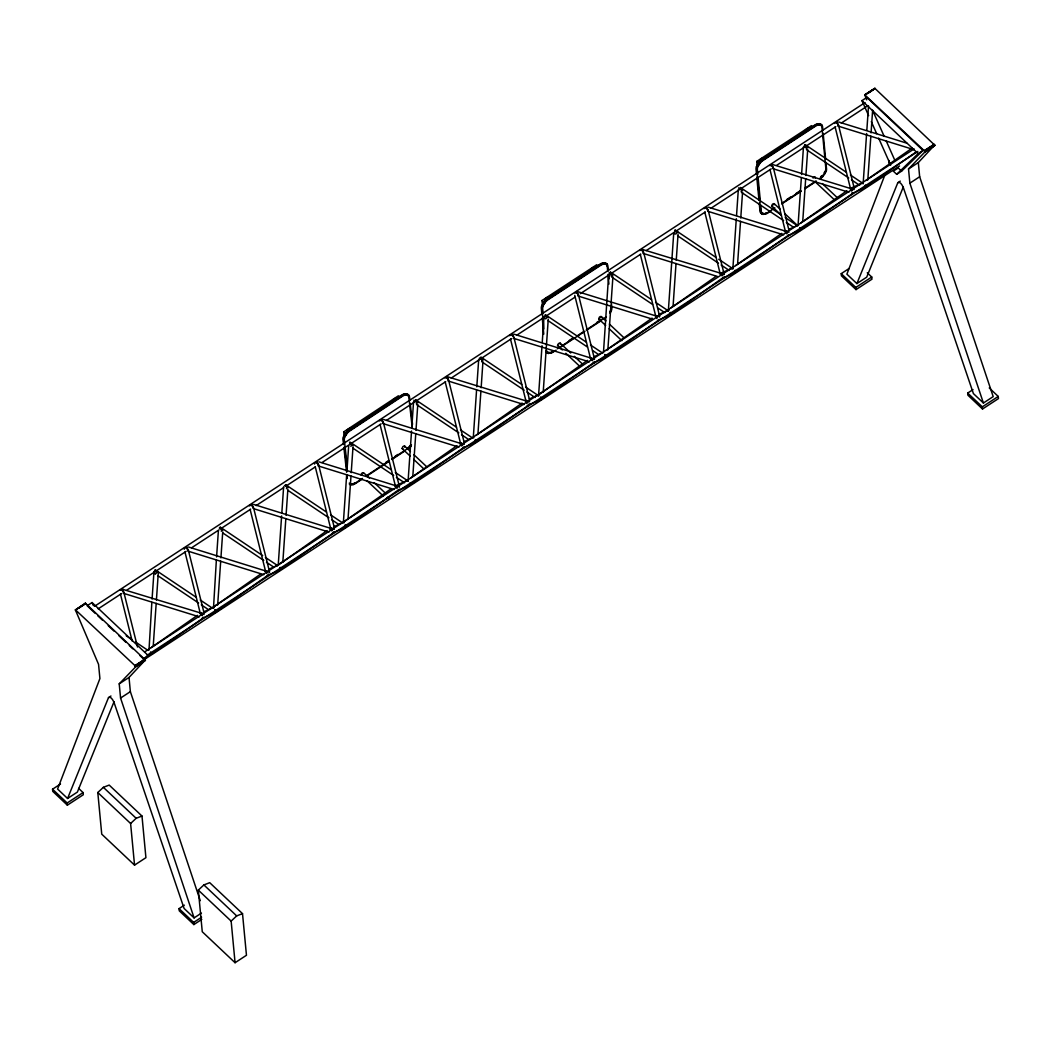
<?xml version="1.0" encoding="UTF-8"?>
<svg xmlns="http://www.w3.org/2000/svg" width="1051" height="1051" viewBox="0 0 1051 1051"><rect width="100%" height="100%" fill="white"/><g stroke="black" fill="none" stroke-linecap="round" stroke-linejoin="round"><path stroke-width="1.5" d="M114.033 701.74L77.38 792.073L67.579 798.471L57.595 789.051L99.911 678.552L98.558 664.363L75.422 610L85.328 603.169L145.327 659.975L129.023 677.448L119.223 683.859L120.563 698.048L194.093 917.904L201.45 913.096M918.324 162.563L919.664 176.752L993.195 396.608L983.408 403.019L909.864 183.163L908.524 168.961L918.324 162.563L934.628 145.077L874.866 88.35L864.71 94.813L866.733 99.871M266.048 571.31L266.836 572.164M447.135 376.639L526.328 400.996L527.05 402.047M461.113 443.785L461.809 446.044M526.774 400.851L526.091 400.313L526.341 401.955M527.208 405.502L540.608 399.735L540.608 397.252L542.093 398.763L594.761 361.964M722.076 275.901L721.433 273.444L642.266 249.402M656.231 316.233L657.02 317.087M771.907 164.324L851.1 188.681L851.822 189.745M785.885 231.483L787.094 232.902M148.992 650.122L151.843 602.341M152.067 599.096L153.985 571.494M153.262 645.537L156.192 603.313M156.415 600.068L158.32 572.467L154.786 570.22M216.361 560.17L213.498 607.951M216.585 556.925L218.372 530.952M217.662 604.982L220.697 561.142M220.92 557.897L222.72 531.924M278.252 564.676L281.615 515.962M281.839 512.717L283.639 486.731M282.811 562.39L285.846 518.55M286.069 515.305L287.869 489.332M343.401 522.084L346.659 474.999M346.883 471.741L348.682 445.769M348.078 518.182L350.995 475.958M351.218 472.714L353.018 446.741M408.064 481.358L411.545 431.028M411.769 427.783L413.555 401.797M412.846 475.84L415.762 433.629M415.986 430.371L417.786 404.399M473.318 437.15L476.576 390.066M476.799 386.807L478.717 359.206M477.995 433.248L480.911 391.038M481.148 387.78L482.935 361.807M538.532 396.069L542.014 345.74M542.237 342.495L544.037 316.509M543.209 392.168L548.254 319.11M603.471 352.505L608.674 274.258M607.846 349.917L610.881 306.077M611.104 302.819L612.904 276.847M668.318 311.227L673.717 233.283M673.113 305.696L676.029 263.486M676.253 260.241L678.053 234.255M732.836 269.056L736.304 218.713M736.541 215.468L738.327 189.495M737.618 263.525L740.535 221.314M740.758 218.069L742.558 192.083M798.09 224.835L801.348 177.75M801.571 174.505L803.476 146.904M802.767 220.933L805.683 178.723M805.907 175.478L807.707 149.492M863.134 183.872L866.615 133.53M866.839 130.285L868.52 105.928M867.811 179.971L870.845 136.131M871.069 132.886L872.632 110.145M75.396 609.79L135.316 665.966L135.566 666.951L119.223 683.859M150.556 654.72L150.556 652.251L151.961 653.38M215.048 610.092L216.467 611.209M216.559 611.577L269.122 574.411M327.071 530.597L278.449 564.991M334.363 532.187L281.629 568.63M390.906 488.925L343.506 522.045L343.795 522.767M332.471 533.015L345.372 527.366L345.372 524.896L347.513 526.301L345.516 524.961M346.856 526.393L399.433 489.24M410.547 483.079L411.637 483.946M460.942 442.905L462.322 445.204M528.114 405.581L476.642 441.42L477.443 441.367L475.433 440.041M538.835 394.769L587.456 360.375M604.785 354.463L606.65 356.144M657.506 320.529L670.407 314.88L670.407 312.41L671.812 313.553M721.196 272.761L721.433 273.444M735.319 270.764L736.317 271.381M785.701 230.589L786.582 233.729M798.326 224.835L798.497 225.531M787.633 235.779L800.061 230.116L800.061 227.647L801.466 228.79M865.617 185.58L866.615 186.198M213.984 613.219L215.179 612.47L214.916 610.342M363.659 473.436L362.766 472.7A2.22 1.169 -46.9 0 0 361.675 473.423L360.874 474.737L361.846 475.157A2.22 1.169 -46.9 0 0 362.214 474.986M203.434 617.305L202.16 618.185M329.594 529.218L330.395 528.338L332.471 529.257M333.732 532.134L333.325 532.857M463.662 447.2L462.86 448.081M593.618 362.24L593.211 362.976L605.245 357.471L605.245 355.002M788.434 234.885L788.014 235.621M885.152 174.256L846.896 274.153L856.893 283.586L866.694 277.175L903.335 186.855M67.579 798.471L108.503 697.614C110.907 695.762 113.495 700.951 114.231 703.014L184.109 908.471L194.093 917.904M856.893 283.586L897.817 182.716C900.208 180.864 902.796 186.066 903.532 188.116L973.41 393.586L983.408 403.019M864.71 94.813L924.617 151.068L924.893 152.001L908.524 168.961M344.544 435.482L345.056 434.562M610.04 311.516L610.473 310.597M610.211 312.186L610.605 311.346A7.935 4.151 -46.6 0 0 611.196 308.298L610.894 305.079M825.18 171.51L824.339 173.139L825.022 173.783M820.174 178.276A7.935 4.151 -46.6 0 0 823.209 175.57L825.311 172.259A7.935 4.151 -46.6 0 0 825.915 169.211L821.948 127.263A7.935 4.151 -46.6 0 0 820.87 125.305L818.427 124.964A7.935 4.151 -46.6 0 0 815.261 126.33L763.092 160.435A7.935 4.151 -46.6 0 0 760.044 163.128L757.942 166.439A7.935 4.151 -46.6 0 0 757.351 169.487L757.81 174.321M404.569 447.122L404.661 446.071L403.834 446.071A2.22 1.169 -46.9 0 0 402.743 446.78L402.086 448.514L410.192 456.121M560.104 344.202L560.209 343.138L559.382 343.138A2.22 1.169 -46.9 0 0 558.291 343.861L557.516 345.411L562.311 349.97M774.14 204.748L774.232 203.697L773.418 203.684A2.22 1.169 -46.9 0 0 772.314 204.406L771.67 206.141L781.024 214.903M815.208 178.105L815.3 177.054L814.486 177.054A2.22 1.169 -46.9 0 0 813.382 177.764L813.08 178.105M758.152 164.114L757.259 165.795A7.935 4.151 -46.6 0 0 756.654 168.147M934.667 145.642L924.867 152.053L934.72 145.432M412.268 428.02L408.865 397.331A7.935 4.191 -46.9 0 0 407.762 395.386L405.292 395.058A7.935 4.191 -46.9 0 0 402.113 396.437L349.97 430.844A7.935 4.191 -46.9 0 0 346.948 433.564L344.873 436.888A7.935 4.191 -46.9 0 0 344.321 439.935L347.185 465.777M546.888 299.443A7.935 4.151 -46.6 0 0 544.654 301.571L542.552 304.882A7.935 4.151 -46.6 0 0 542.04 306.485M607.228 266.35A7.935 4.151 -46.6 0 0 606.164 264.392L603.721 264.051A7.935 4.151 -46.6 0 0 600.555 265.417L548.386 299.522A7.935 4.151 -46.6 0 0 545.338 302.215L543.236 305.526A7.935 4.151 -46.6 0 0 542.644 308.574L543.104 313.408M610.04 313.303L611.498 310.334A8.736 4.559 -46.6 0 0 611.827 307.89L611.209 301.44M600.936 317.914L601.395 316.679L600.449 316.509A2.22 1.169 -46.9 0 0 599.359 317.218L598.702 318.952L605.652 325.468M411.466 444.967L410.902 445.703A7.935 4.191 -46.9 0 1 407.867 448.422L391.826 459.011M758.717 163.286L759.361 162.485A7.935 4.151 -46.6 0 1 762.395 159.778M203.027 618.041L215.061 612.549L215.061 610.079M276.636 565.885L277.766 565.438M406.553 480.951L408.208 480.662M398.368 490.213L397.712 490.672M399.433 489.911L410.14 485.023L410.415 483.171M459.655 443.864L460.785 443.404L462.86 444.862M537.022 395.662L538.677 395.373M723.141 277.911L722.484 278.357M731.325 268.649L732.981 268.36M724.205 277.595L734.912 272.708L735.174 270.856M784.427 231.548L785.557 231.102L787.633 232.547M861.623 183.465L863.278 183.176M853.438 192.727L851.783 193.016M854.502 192.412L865.209 187.525L865.485 185.672M411.256 445.926L410.494 446.78A8.736 4.611 -46.9 0 1 407.919 448.922M822.88 175.149L822.986 176.423M387.096 497.872L387.399 497.53A2.22 1.169 -46.9 0 1 388.502 496.821L388.831 496.729M923.028 150.438L901.6 171.129L898.237 167.95L893.337 171.155L896.7 174.321L918.127 153.643L923.028 150.438L866.865 97.428L861.965 100.633L868.638 115.636M221.327 531.28L221.748 529.047L220.066 527.116M286.476 488.689L287.015 487.02L285.622 484.695L326.467 512.073M416.393 403.755L416.945 402.086L415.539 399.761L456.384 427.14M481.713 361.058L482.264 359.389L480.872 357.064L521.703 384.443M611.511 276.203L611.932 273.983L610.25 272.051M741.165 191.44L741.717 189.784L740.311 187.459L781.156 214.838M806.314 148.848L806.524 146.076L804.672 144.67M97.796 792.533L103.353 787.33L109.186 785.084L141.99 816.049L145.918 857.682L134.541 865.118L101.737 834.152L97.796 792.533L130.6 823.498L134.541 865.118M130.6 823.498L136.157 818.295L141.99 816.049M198.324 890.118L203.881 884.929L209.714 882.682L242.518 913.647L246.459 955.267L235.069 962.716L202.265 931.751L198.324 890.118L231.141 921.096L235.069 962.716M231.141 921.096L236.685 915.894L242.518 913.647M143.409 659.621L148.23 655.548L92.068 602.538L87.167 605.744L95.365 613.469M151.331 647.547L197.404 615.361M260.595 574.109L213.208 607.228L213.892 607.767M152.053 653.748L203.382 617.87M410.915 477.863L456.988 445.663M476.064 435.272L522.137 403.072M411.624 484.051L464.148 447.214M606.02 350.311L652.106 318.111M671.182 307.72L715.928 276.439M735.687 265.548L781.76 233.348M606.742 356.499L659.397 319.701M800.836 222.957L846.909 190.756M671.891 313.907L724.178 276.886M865.985 180.365L912.058 148.165M736.396 271.736L788.92 234.899M801.545 229.144L852.887 193.266M866.694 186.553L916.722 151.594M344.255 436.743L343.716 431.882L398.342 395.833L400.011 397.396M349.287 430.201L362.648 421.372M365.328 419.612L401.429 395.793A7.935 4.191 -46.9 0 1 403.045 394.9M385.848 462.387L388.515 460.627M395.202 456.213L397.869 454.452M362.411 478.415L355.724 482.829A7.935 4.191 -46.9 0 1 352.545 484.209L350.075 483.88A7.935 4.191 -46.9 0 1 349.326 483.079M366.418 475.775L389.146 460.772M362.464 478.914L355.79 483.329A8.736 4.611 -46.9 0 1 353.123 484.642L349.563 484.485M366.484 476.274L389.212 461.271M391.878 459.51L405.252 450.682M542.644 306.971L542.027 300.507L596.692 264.773L598.361 266.35M757.193 166.268L756.746 161.42L811.398 125.686L813.067 127.263M547.689 298.865L591.621 270.146M594.367 268.347L599.858 264.76A7.935 4.151 -46.6 0 1 601.487 263.88M763.775 158.885L814.578 125.673A7.935 4.151 -46.6 0 1 816.193 124.793M85.657 603.313L75.422 610L84.027 604.522M79.18 607.859L84.08 604.653M864.71 94.997L874.866 88.35M864.763 95.234L874.957 88.415M868.494 92.961L873.381 89.755M94.472 606.335L865.026 102.604M98.203 608.844L121.548 593.579M127.04 589.992L186.106 551.381M191.597 547.794L219.068 529.835M221.814 528.036L250.663 509.183M256.155 505.584L283.625 487.625M286.371 485.838L315.221 466.972M322.092 462.493L381.145 423.881M386.637 420.282L445.703 381.671M451.194 378.084L511.627 338.58M517.131 334.98L574.818 297.275M580.31 293.676L640.742 254.171M646.234 250.585L705.3 211.974M710.791 208.374L771.224 168.869M776.728 165.283L835.781 126.672M841.286 123.072L867.377 106.02M569.13 340.537L573.242 337.844M596.587 322.591L600.699 319.898M557.411 348.774L573.885 338.002M576.631 336.202L583.489 331.722M586.235 329.922L605.468 317.363A7.935 4.151 -46.6 0 0 606.269 316.785M556.084 350.167L553.338 351.967A8.736 4.559 -46.6 0 1 550.685 353.254L546.704 352.689A8.736 4.559 -46.6 0 1 545.981 350.929M558.83 348.367L584.921 331.315M587.667 329.528L601.395 320.542M786.582 199.664L790.694 196.971M796.185 193.371L800.31 190.691M774.863 207.888L768.005 212.381A7.935 4.151 -46.6 0 1 764.826 213.734L762.382 213.392A7.935 4.151 -46.6 0 1 761.318 211.435L760.701 204.984M781.734 203.395L800.954 190.835M805.066 188.142L816.049 180.969M770.79 211.08L768.045 212.88A8.736 4.559 -46.6 0 1 765.391 214.168L762.422 214.273L760.845 213.064M781.773 203.894L800.993 191.335M805.119 188.641L816.101 181.468M144.907 651.751L265.785 572.729M268.531 570.929L720.421 275.52M723.167 273.733L914.081 148.914M147.258 655.167L917.812 151.436M148.23 655.548L143.33 658.754L139.822 655.443M135.027 665.585L899.564 165.953M135.132 665.703L145.025 659.424M135.316 665.966L145.117 659.555M135.474 666.242L145.196 659.7M135.526 666.373L145.327 659.975M934.142 144.276L924.341 150.687L934.326 144.526M135.605 666.623L145.406 660.212M135.566 666.951L145.419 660.33M924.617 151.068L934.418 144.67M924.709 151.213L934.497 144.802M924.827 151.489L934.628 145.077M924.906 151.738L934.681 145.209M896.7 174.321L901.6 171.129M108.503 697.614L110.959 696.012M897.817 182.716L900.26 181.114M120.563 698.048L130.363 691.65L129.023 677.448M909.864 183.163L919.664 176.752M78.589 788.355L83.082 792.599L83.292 794.753L67.356 805.171L52.76 791.377L52.55 789.222L60.511 784.007M867.259 272.787L871.752 277.03L871.949 279.185L856.026 289.603L841.417 275.809L841.22 273.654L849.182 268.439M67.356 805.171L67.159 803.003L83.082 792.599M856.026 289.603L855.816 287.435L871.752 277.03M201.818 919.375L193.857 924.578L179.248 910.797L179.051 908.629L184.359 905.161M989.254 387.95L998.24 396.437L998.45 398.592L982.514 409.01L967.918 395.215L967.708 393.061L973.016 389.593M193.857 924.578L193.647 922.423L201.621 917.208M982.514 409.01L982.317 406.855L998.24 396.437M656.284 316.036L577.157 291.469L577.354 293.544M202.331 614.336L201.595 613.272L122.428 589.243M851.546 188.549L850.863 187.998L851.06 189.206M526.275 401.022L526.971 403.453M331.893 530.978L331.223 529.047M861.899 183.163L849.852 188.654L852.781 189.955M788.723 229.42L796.75 225.755M731.601 268.347L719.554 273.838L720.933 273.851M659.056 314.17L668.475 310.531M593.907 356.762L600.594 353.714M529.27 399.025L537.297 395.36M463.951 441.722L471.978 438.057M463.241 447.923L475.288 442.432L475.288 439.962L476.642 441.42M406.829 480.649L394.782 486.153L397.239 486.915M334.021 526.656L342.061 522.991M268.872 569.248L276.899 565.583M203.723 611.84L211.75 608.174M865.209 187.525L864.356 187.682M734.912 272.708L734.058 272.866M670.407 314.88L669.54 315.024M525.25 400.851L528.18 402.165M540.608 399.735L539.754 399.879M410.14 485.023L409.286 485.168M345.372 527.366L344.518 527.51M264.865 571.087L267.782 572.388M215.061 612.549L214.207 612.694M85.328 603.169L85.302 603.852M350.903 446.465L351.665 444.113L349.602 442.169M599.53 318.952L598.702 318.952M558.462 345.595L557.634 345.595M402.914 448.527L402.086 448.514M352.44 483.999L349.444 484.117M550.001 352.597L546.021 352.046A8.736 4.559 -46.6 0 1 545.666 351.546M655.43 315.852L657.506 316.771M590.281 358.444L592.817 359.902L591.49 357.971M267.322 575.606L280.223 569.957L280.21 567.487L281.576 568.946M200.097 613.521L202.16 614.441M822.867 130.088L822.565 126.856A8.736 4.559 -46.6 0 0 821.843 125.095L817.862 124.53A8.736 4.559 -46.6 0 0 815.208 125.831L763.039 159.936A8.736 4.559 -46.6 0 0 760.464 162.064L757.048 167.451A8.736 4.559 -46.6 0 0 756.733 169.894L759.623 200.557M759.242 203.132L760.004 211.198A8.736 4.559 -46.6 0 0 760.727 212.959L763.236 214.43M864.119 188.208L865.407 186.434M733.821 273.378L735.096 271.618M669.316 315.55L670.512 314.801L670.249 312.673M545.627 318.9L546.914 317.678L545.508 314.801L586.353 342.192M539.518 400.405L540.726 399.656L540.674 398.066M409.049 485.693L410.324 483.933M344.281 528.036L345.49 527.287L345.227 525.158M279.132 570.627L280.328 569.878L280.065 567.75M155.443 573.977L156.73 572.742L155.325 569.878L196.169 597.257M761.699 212.749L762.776 213.13M473.567 437.15L473.725 437.833M343.506 522.045L344.202 522.583M269.082 574.739L268.517 574.227M838.672 122.008L906.934 143.199M837.949 126.054L913.976 149.662M772.8 168.646L848.827 192.254M708.361 207.192L785.938 231.273M707.651 211.238L783.678 234.846M643.146 253.409L717.623 276.531M577.984 296.001L652.474 319.123M514.07 334.205L591.647 358.286L592.291 360.743M589.375 361.859L513.348 338.264A2.325 1.287 29.9 0 0 513.716 338.028M448.028 380.961L524.055 404.556M383.589 419.494L461.179 443.588M382.879 423.553L458.906 447.148M318.821 461.836L396.398 485.917L397.133 486.981M394.138 489.49L318.111 465.895L317.231 461.888M253.672 504.427L331.249 528.508M254.513 508.96L328.989 532.082M188.523 547.019L266.1 571.1M263.84 574.674L187.801 551.079L186.933 547.072M123.295 593.25L199.322 616.845M742.571 190.428L738.538 187.906M417.799 402.743L413.779 400.208M798.563 230.629L799.706 230.694L800.245 229.026M674.873 233.966C677.317 234.846 676.818 230.681 675.162 230.038L716.007 257.429M603.76 357.984L605.363 357.393L604.798 354.765L607.058 356.25M473.791 442.944L474.934 442.996L475.486 441.341M149.071 655.22L150.201 655.285L150.753 653.617M771.67 206.141L772.485 206.141A2.22 1.169 -46.9 0 0 772.853 205.97M605.481 263.735L605.704 264.169M867.022 186.303L865.354 185.134M736.725 271.486L735.056 270.317M672.206 313.658L671.09 312.817M548.031 317.323L546.362 316.154M542.421 398.513L540.753 397.331M411.953 483.802L410.284 482.619M282.023 568.736L280.354 567.553M801.506 228.698L802.202 229.052L800.205 227.725M677.461 232.271L678.158 232.626L674.637 230.392M609.12 272.787L612.969 275.165M352.44 444.757L353.136 445.112L349.602 442.878M157.978 572.309L157.164 571.849M216.519 611.13L217.215 611.485L215.205 610.145M152.014 653.302L152.71 653.656L150.7 652.316M804.291 145.629L807.825 147.876M544.838 315.234L547.216 316.863M479.519 357.944L483.053 360.178M284.453 485.47L287.974 487.703M219.291 528.062L222.825 530.295M805.473 144.867L846.305 172.246M850.39 174.978L862.648 183.202M806.537 149.702L848.748 178M851.468 179.826L859.639 185.291M785.242 217.57L797.499 225.781M741.389 192.294L783.586 220.592M786.319 222.418L793.124 226.977M718.726 259.255L732.35 268.373M677.593 235.792L718.437 263.184M721.157 265.01L729.328 270.475M610.657 272.209L651.502 299.601M655.588 302.333L667.832 310.544M611.735 277.057L652.566 304.435M658.018 308.088L664.823 312.646M590.439 344.925L602.683 353.136M547.939 320.555L587.417 347.027M592.869 350.679L598.308 354.332M525.789 387.175L538.046 395.399M481.936 361.899L524.147 390.197M526.866 392.023L535.038 397.501M460.469 429.885L472.727 438.096M416.616 404.609L458.814 432.894M461.547 434.72L468.352 439.292M350.39 442.353L391.235 469.731M395.321 472.477L407.578 480.688M352.834 448.107L393.665 475.486M396.398 477.312L404.556 482.79M330.553 514.819L342.797 523.03M288.053 490.449L328.897 517.828M331.617 519.654L338.435 524.213M220.474 527.287L262.671 555.585M265.404 557.411L277.648 565.622M222.904 533.041L263.748 560.419M266.468 562.246L273.273 566.804M200.242 600.003L212.499 608.214M157.755 575.633L198.6 603.011M201.319 604.837L208.124 609.396M126.212 635.776L131.651 639.428M135.737 642.161L147.994 650.385M155.036 573.807L153.761 572.046M668.909 309.782L668.83 310.295M656.415 315.576L656.928 318.492M529.073 404.438L529.139 403.926M266.231 570.654L266.744 573.57M822.25 183.57L837.305 197.68M815.05 181.678L834.744 200.124M774.232 203.697L780.078 209.175M784.755 213.563L797.617 225.61M601.277 316.509L605.901 320.844M609.383 324.102L624.439 338.212M609.133 328.727L621.864 340.669M560.209 343.138L570.732 353.005M574.24 356.302L582.425 363.974M565.819 353.267L579.85 366.418M407.933 394.414L408.616 395.071M406.527 393.744L407.21 394.388M406.198 393.705L406.895 394.348M404.241 393.928L404.924 394.572M409.995 445.913L410.678 446.557M404.661 446.071L410.455 451.496M413.923 454.755L426.667 466.697M413.674 459.379L424.092 469.14M346.462 432.053L347.158 432.71M343.716 431.882L345.385 433.459M346.37 434.299L346.252 432.92A7.935 4.191 -46.9 0 1 348.485 430.779M344.728 434.286L345.411 434.93M344.452 434.72L345.148 435.364M343.375 437.032L344.071 437.676M363.593 472.714L369.44 478.192M374.117 482.58L385.809 493.536M366.865 480.635L383.234 495.98M352.216 484.051L352.913 484.695M350.259 484.275L350.942 484.918M349.944 484.222L350.627 484.866M861.965 100.633L918.127 153.643M821.041 124.346L821.724 124.99M819.662 123.663L820.345 124.307M819.333 123.624L820.03 124.268M817.389 123.834L818.085 124.478M825.429 170.827L826.125 171.484M824.26 172.364L824.943 173.021M759.584 161.618L760.267 162.274M756.746 161.42L759.466 163.864M757.824 163.838L758.507 164.482M757.548 164.258L758.244 164.915M757.626 165.033L758.31 165.677M756.444 166.57L757.14 167.214M841.22 273.654L855.816 287.435M967.708 393.061L982.317 406.855M764.497 213.563L765.181 214.22M762.159 212.972L762.842 213.616M762.225 213.734L762.908 214.391M606.335 263.433L607.018 264.077M604.942 262.75L605.639 263.394M604.627 262.697L605.323 263.354M603.681 263.328L604.364 263.972M602.683 262.921L603.366 263.565M544.878 300.704L545.561 301.361M542.027 300.507L543.709 302.084M544.063 302.294L544.76 302.951M543.117 302.924L543.801 303.568M542.841 303.345L543.525 304.002M541.738 305.657L542.421 306.301M549.778 352.65L550.474 353.307M547.834 352.873L548.517 353.517M547.518 352.821L548.202 353.478M546.139 352.138L546.822 352.794M97.704 615.676L102.381 620.09M108.227 625.621L114.086 631.139M118.763 635.553L125.778 642.187M129.286 645.498L132.807 648.809M103.353 787.33L136.157 818.295M203.881 884.929L236.685 915.894M52.55 789.222L67.159 803.003M179.051 908.629L193.647 922.423M331.709 528.377L330.999 527.944L332.405 530.138M202.042 613.14L201.358 612.588L202.239 615.728M609.974 275.835L609.317 274.928M544.825 318.427L543.945 316.968M722.589 275.073L721.787 273.969M851.1 188.681L851.73 191.137M771.96 164.114L772.787 167.687M642.306 248.877L643.173 252.884M577.157 291.469L578.024 295.476M512.507 333.719L513.256 336.767M447.187 376.429L448.015 379.989M252.122 503.954L253.015 508.277M122.468 588.705L123.282 592.278M396.253 485.601L397.042 488.387M872.869 110.933L884.219 136.433M886.216 140.939L894.9 160.448M871.305 121.64L876.652 133.635M878.649 138.141L890.67 165.152M92.068 602.538L93.368 605.547M130.363 691.65L200.268 900.668M838.514 125.187L854.108 187.656M835.111 126.974L850.312 187.879M773.365 167.766L788.959 230.248M769.963 169.566L785.557 232.035M708.216 210.358L724.205 274.39M704.801 212.157L720.014 273.063M659.7 316.561L643.711 252.529A2.325 1.287 29.9 0 0 642.03 250.637A2.325 1.287 29.9 0 0 639.731 250.558M640.295 254.329L655.509 315.234M578.562 295.121L594.538 359.153M574.752 295.357L590.347 357.826M513.913 337.384L529.507 399.853M510.51 339.171L526.104 401.64M448.593 380.081L464.187 442.55M445.19 381.868L460.785 444.35M383.444 422.673L399.433 486.705M380.042 424.459L395.242 485.378M318.676 465.015L334.271 527.484M315.261 466.802L330.855 529.27A2.325 1.287 29.9 0 1 332.011 528.338A2.325 1.287 29.9 0 1 334.336 529.376M253.527 507.607L269.503 571.639M250.112 509.393L265.706 571.862A2.325 1.287 29.9 0 1 267.125 570.943A2.325 1.287 29.9 0 1 269.555 572.375M188.379 550.198L203.973 612.667M184.963 551.985L200.163 612.891M123.873 592.37L137.51 647.022M120.458 594.157L132.15 641.005M837.989 125.529L837.108 121.522L837.135 122.494M707.678 210.712L706.771 207.231M382.906 423.027L382.038 419.021L382.052 419.98M409.851 400.155L409.496 396.923A8.736 4.611 -46.9 0 0 408.734 395.163L404.714 394.624A8.736 4.611 -46.9 0 0 402.06 395.938L349.917 430.345A8.736 4.611 -46.9 0 0 347.355 432.486L343.992 437.899A8.736 4.611 -46.9 0 0 343.703 440.356L344.058 443.575M410.205 403.387L412.531 424.381M343.808 440.908L344.163 444.139M344.886 450.603L345.24 453.835M345.95 460.285L346.318 463.517M344.413 446.806L347.093 471.032M343.546 444.547L343.007 439.699A8.736 4.611 -46.9 0 1 343.296 437.255L346.659 431.843A8.736 4.611 -46.9 0 1 349.234 429.701L401.364 395.281A8.736 4.611 -46.9 0 1 404.031 393.98L408.051 394.519A8.736 4.611 -46.9 0 1 408.8 396.28M343.9 447.779L346.58 472.004M346.948 475.236L347.303 478.468M888.91 160.514L889.212 163.667M823.169 133.306L825.613 159.121M825.915 162.353L826.533 168.804A8.736 4.559 -46.6 0 1 826.204 171.247L822.788 176.647A8.736 4.559 -46.6 0 1 820.214 178.775M758.113 177.553L760.398 201.766M759.86 202.725L760.701 211.842A8.736 4.559 -46.6 0 0 761.41 213.616M756.497 174.085L756.037 169.237A8.736 4.559 -46.6 0 1 756.365 166.794L759.781 161.407A8.736 4.559 -46.6 0 1 762.356 159.279L814.525 125.174A8.736 4.559 -46.6 0 1 817.179 123.887L821.159 124.438A8.736 4.559 -46.6 0 1 821.869 126.199M756.799 177.304L758.94 199.9M608.319 270.777L607.859 265.942A8.736 4.559 -46.6 0 0 607.136 264.182L603.156 263.617A8.736 4.559 -46.6 0 0 600.502 264.905L548.333 299.023A8.736 4.559 -46.6 0 0 545.758 301.138L542.342 306.537A8.736 4.559 -46.6 0 0 542.027 308.981L543.932 328.897M608.765 275.625L609.081 278.843M607.688 271.184L607.163 265.286A8.736 4.559 -46.6 0 0 606.453 263.525L602.473 262.973A8.736 4.559 -46.6 0 0 599.819 264.261L547.65 298.366A8.736 4.559 -46.6 0 0 545.075 300.494L541.659 305.88A8.736 4.559 -46.6 0 0 541.331 308.324L541.948 314.788M607.99 274.416L608.91 284.098M542.25 318.006L543.774 334.139M388.66 498.555A2.22 1.169 -46.9 0 1 388.305 498.857M409.798 446.136A8.736 4.611 -46.9 0 1 408.116 447.634M407.827 395.531A7.935 4.191 -46.9 0 0 407.079 394.742L404.596 394.414A7.935 4.191 -46.9 0 0 403.847 394.598M343.638 439.292A7.935 4.191 -46.9 0 1 344.189 436.244M355.093 482.685A8.736 4.611 -46.9 0 1 353.307 483.67M391.892 401.035A3.705 1.957 -46.9 0 1 392.443 400.273M393.127 399.577A3.705 1.957 -46.9 0 1 395.991 398.329M346.83 430.385A3.705 1.957 -46.9 0 1 349.72 428.466M120.195 590.189A2.325 1.287 29.9 0 1 123.768 591.963M249.363 505.912A2.325 1.287 29.9 0 1 249.547 505.623M249.849 505.426A2.325 1.287 29.9 0 1 253.422 507.199M314.591 464.082A2.325 1.287 29.9 0 1 315.904 462.768A2.325 1.287 29.9 0 1 318.584 464.608M184.28 549.266A2.325 1.287 29.9 0 1 184.385 548.215M184.7 548.018A2.325 1.287 29.9 0 1 188.274 549.791M200.583 614.099A2.325 1.287 29.9 0 1 204.039 614.559M655.877 316.785A2.325 1.287 29.9 0 1 657.046 315.852A2.325 1.287 29.9 0 1 659.371 316.89M379.28 420.978A2.325 1.287 29.9 0 1 381.211 420.545A2.325 1.287 29.9 0 1 383.352 422.279M383.418 423.041A2.325 1.287 29.9 0 1 383.247 423.317M395.649 486.574A2.325 1.287 29.9 0 1 399.104 487.033M574.884 292.953A2.325 1.287 29.9 0 1 578.457 294.727M590.767 359.022A2.325 1.287 29.9 0 1 594.222 359.481M509.748 335.689A2.325 1.287 29.9 0 1 511.679 335.256A2.325 1.287 29.9 0 1 513.821 336.977M526.196 402.047A2.325 1.287 29.9 0 1 527.011 400.707A2.325 1.287 29.9 0 1 529.586 401.745M444.928 377.913A2.325 1.287 29.9 0 1 448.501 379.687M460.811 443.982A2.325 1.287 29.9 0 1 464.253 444.442M769.7 165.598A2.325 1.287 29.9 0 1 773.273 167.372M785.583 231.667A2.325 1.287 29.9 0 1 789.025 232.126M834.349 123.492A2.325 1.287 29.9 0 1 836.281 123.059A2.325 1.287 29.9 0 1 838.422 124.78M838.488 125.542A2.325 1.287 29.9 0 1 838.317 125.831M850.732 189.075A2.325 1.287 29.9 0 1 854.187 189.548M708.19 210.726A2.325 1.287 29.9 0 1 707.704 211.212M704.052 208.663A2.325 1.287 29.9 0 1 705.983 208.243A2.325 1.287 29.9 0 1 708.124 209.964M720.92 273.786A2.325 1.287 29.9 0 1 723.876 274.718M553.286 351.468A7.935 4.151 -46.6 0 1 550.12 352.821L547.676 352.479A7.935 4.151 -46.6 0 1 546.612 350.522M605.888 264.09A7.935 4.151 -46.6 0 1 606.217 264.537M546.993 351.835A7.935 4.151 -46.6 0 1 546.573 351.481M552.655 351.31A8.736 4.559 -46.6 0 1 550.869 352.282M589.808 270.724A3.705 1.931 -46.6 0 1 594.314 267.256M544.563 299.785A3.705 1.931 -46.6 0 1 548.031 297.118M821.816 175.688A7.935 4.151 -46.6 0 1 821.067 176.397M825.836 168.16A8.736 4.559 -46.6 0 1 825.521 170.604M822.105 175.99A8.736 4.559 -46.6 0 1 820.411 177.488M820.923 125.45A7.935 4.151 -46.6 0 0 820.187 124.662L817.744 124.32A7.935 4.151 -46.6 0 0 816.982 124.504M761.279 212.394A7.935 4.151 -46.6 0 1 760.963 211.947M766.468 212.762A8.736 4.559 -46.6 0 1 765.575 213.195M804.921 130.849A3.705 1.931 -46.6 0 1 809.02 128.169M758.861 161.473A3.705 1.931 -46.6 0 1 759.282 160.698M759.847 159.936A3.705 1.931 -46.6 0 1 763.381 158.018"/></g></svg>
